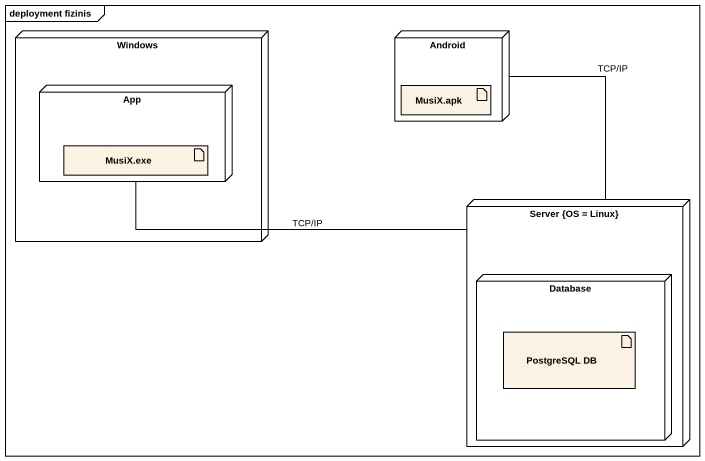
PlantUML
@startuml
mainframe deployment fizinis
node Windows {
  node App {
    artifact "MusiX.exe" as MusiX_exe
  }
}
node Android {
  artifact "MusiX.apk" as MusiX_apk
}
node "Server {OS = Linux}" as Server_OS_Linux {
  node "Database" as Database_ {
    artifact "PostgreSQL DB" as PostgreSQL_DB
  }
}
Android -- Server_OS_Linux : TCP/IP
App -right- Server_OS_Linux : TCP/IP
@enduml
